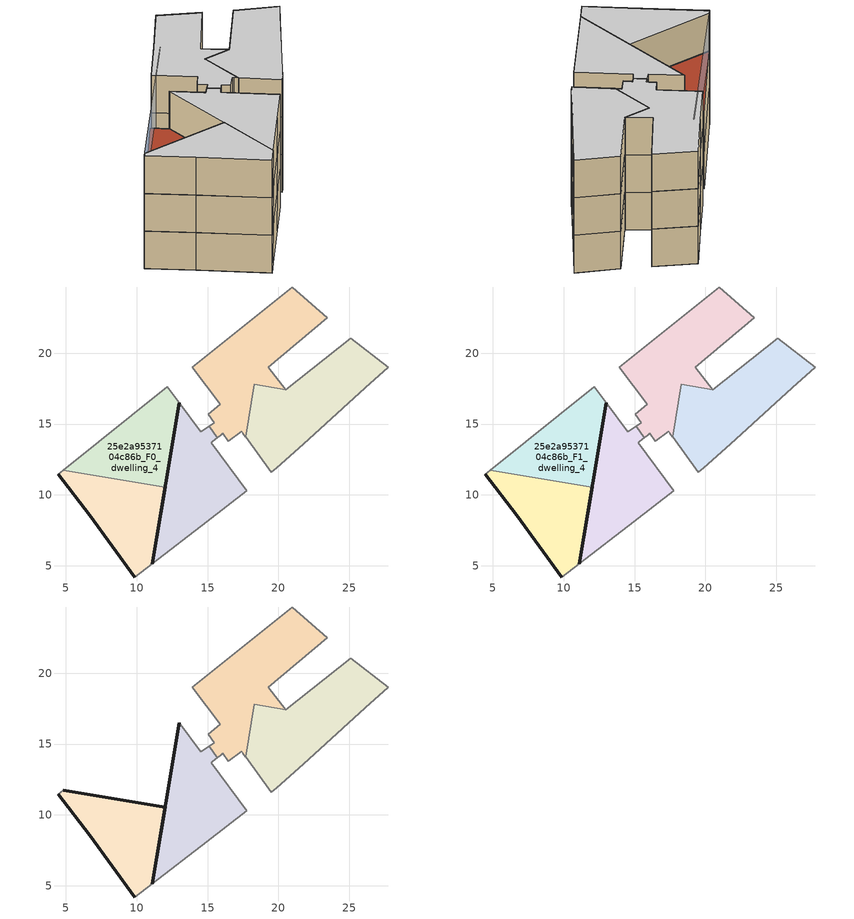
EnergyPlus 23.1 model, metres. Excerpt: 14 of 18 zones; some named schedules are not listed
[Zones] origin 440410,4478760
25e2a9537104c86b_F0_dwelling_0
 floor ground (EU_floor_Construction): 26.12,17.56 27.74,18.99 25.11,21.04 20.51,17.43 18.29,17.8 17.67,14.1 19.48,11.61 19.89,11.93 21.74,13.59 z0
 wall adiabatic (EU_wall_Construction): 20.51,17.43 25.11,21.04 27.74,18.99 26.12,17.56 21.74,13.59 19.89,11.93 19.48,11.61 17.67,14.1 18.29,17.8 z0:3
 wall to 25e2a9537104c86b_F0_dwelling_1 (EU_wall_Construction): 18.29,17.8 20.51,17.43 z0:3
25e2a9537104c86b_F0_dwelling_1
 floor ground (EU_floor_Construction): 20.51,17.43 19.27,19.01 23.45,22.49 20.96,24.67 17.28,21.68 13.92,19.02 15.9,16.4 15.03,15.7 15.47,15.09 15.09,14.84 15.68,14.04 15.91,14.22 16.05,14.33 16.46,13.77 17.4,14.48 17.49,14.36 17.67,14.11 17.67,14.1 17.68,14.12 18.29,17.8 z0
 wall adiabatic (EU_wall_Construction): 15.09,14.84 15.47,15.09 15.03,15.7 15.9,16.4 13.92,19.02 17.28,21.68 20.96,24.67 23.45,22.49 19.27,19.01 20.51,17.43 / 18.29,17.8 17.68,14.12 17.67,14.1 17.67,14.11 17.49,14.36 17.4,14.48 16.46,13.77 16.05,14.33 15.91,14.22 15.68,14.04 z0:3
 wall to 25e2a9537104c86b_F0_dwelling_2 (EU_wall_Construction): 15.68,14.04 15.09,14.84 z0:3
25e2a9537104c86b_F0_dwelling_2
 floor ground (EU_floor_Construction): 14.92,8.09 17.75,10.28 15.24,13.68 15.35,13.78 15.68,14.04 15.09,14.84 14.52,14.44 12.99,16.51 11.09,5.15 z0
 wall outside (EU_wall_Construction): 11.09,5.15 12.99,16.51 z0:3
 wall adiabatic (EU_wall_Construction): 12.99,16.51 14.52,14.44 15.09,14.84 / 15.68,14.04 15.35,13.78 15.24,13.68 17.75,10.28 14.92,8.09 11.09,5.15 z0:3
25e2a9537104c86b_F0_dwelling_3
 floor ground (EU_floor_Construction): 11.09,5.15 11.99,10.52 4.8,11.73 4.46,11.45 6.66,8.56 9.86,4.2 z0
 wall outside (EU_wall_Construction): 9.86,4.2 6.66,8.56 4.46,11.45 / 11.99,10.52 11.09,5.15 z0:3
 wall adiabatic (EU_wall_Construction): 11.09,5.15 9.86,4.2 / 4.46,11.45 4.8,11.73 z0:3
 wall to 25e2a9537104c86b_F0_dwelling_4 (EU_wall_Construction): 4.8,11.73 11.99,10.52 z0:3
25e2a9537104c86b_F0_dwelling_4
 floor ground (EU_floor_Construction): 11.99,10.52 12.99,16.51 12.16,17.63 4.8,11.73 z0
 wall adiabatic (EU_wall_Construction): 4.8,11.73 12.16,17.63 12.99,16.51 11.99,10.52 z0:3
25e2a9537104c86b_F1_dwelling_0
 floor to 25e2a9537104c86b_F0_dwelling_0 (EU_floor_Construction): 26.12,17.56 27.74,18.99 25.11,21.04 20.51,17.43 18.29,17.8 17.67,14.1 19.48,11.61 19.89,11.93 21.74,13.59 z3
 wall adiabatic (EU_wall_Construction): 20.51,17.43 25.11,21.04 27.74,18.99 26.12,17.56 21.74,13.59 19.89,11.93 19.48,11.61 17.67,14.1 18.29,17.8 z3:6
 wall to 25e2a9537104c86b_F1_dwelling_1 (EU_wall_Construction): 18.29,17.8 20.51,17.43 z3:6
25e2a9537104c86b_F1_dwelling_1
 floor to 25e2a9537104c86b_F0_dwelling_1 (EU_floor_Construction): 20.51,17.43 19.27,19.01 23.45,22.49 20.96,24.67 17.28,21.68 13.92,19.02 15.9,16.4 15.03,15.7 15.47,15.09 15.09,14.84 15.68,14.04 15.91,14.22 16.05,14.33 16.46,13.77 17.4,14.48 17.49,14.36 17.67,14.11 17.67,14.1 17.68,14.12 18.29,17.8 z3
 wall adiabatic (EU_wall_Construction): 15.09,14.84 15.47,15.09 15.03,15.7 15.9,16.4 13.92,19.02 17.28,21.68 20.96,24.67 23.45,22.49 19.27,19.01 20.51,17.43 / 18.29,17.8 17.68,14.12 17.67,14.1 17.67,14.11 17.49,14.36 17.4,14.48 16.46,13.77 16.05,14.33 15.91,14.22 15.68,14.04 z3:6
 wall to 25e2a9537104c86b_F1_dwelling_2 (EU_wall_Construction): 15.68,14.04 15.09,14.84 z3:6
25e2a9537104c86b_F1_dwelling_2
 floor to 25e2a9537104c86b_F0_dwelling_2 (EU_floor_Construction): 14.92,8.09 17.75,10.28 15.24,13.68 15.35,13.78 15.68,14.04 15.09,14.84 14.52,14.44 12.99,16.51 11.09,5.15 z3
 wall outside (EU_wall_Construction): 11.09,5.15 12.99,16.51 z3:6
 wall adiabatic (EU_wall_Construction): 12.99,16.51 14.52,14.44 15.09,14.84 / 15.68,14.04 15.35,13.78 15.24,13.68 17.75,10.28 14.92,8.09 11.09,5.15 z3:6
25e2a9537104c86b_F1_dwelling_3
 floor to 25e2a9537104c86b_F0_dwelling_3 (EU_floor_Construction): 11.09,5.15 11.99,10.52 4.8,11.73 4.46,11.45 6.66,8.56 9.86,4.2 z3
 wall outside (EU_wall_Construction): 9.86,4.2 6.66,8.56 4.46,11.45 / 11.99,10.52 11.09,5.15 z3:6
 wall adiabatic (EU_wall_Construction): 11.09,5.15 9.86,4.2 / 4.46,11.45 4.8,11.73 z3:6
 wall to 25e2a9537104c86b_F1_dwelling_4 (EU_wall_Construction): 4.8,11.73 11.99,10.52 z3:6
25e2a9537104c86b_F1_dwelling_4
 floor to 25e2a9537104c86b_F0_dwelling_4 (EU_floor_Construction): 11.99,10.52 12.99,16.51 12.16,17.63 4.8,11.73 z3
 wall adiabatic (EU_wall_Construction): 4.8,11.73 12.16,17.63 12.99,16.51 11.99,10.52 z3:6
 roof outside (EU_roof_Construction): 12.16,17.63 12.99,16.51 11.99,10.52 4.8,11.73 z6
25e2a9537104c86b_F2_dwelling_0
 floor to 25e2a9537104c86b_F1_dwelling_0 (EU_floor_Construction): 26.12,17.56 27.74,18.99 25.11,21.04 20.51,17.43 18.29,17.8 17.67,14.1 19.48,11.61 19.89,11.93 21.74,13.59 z6
 wall adiabatic (EU_wall_Construction): 20.51,17.43 25.11,21.04 27.74,18.99 26.12,17.56 21.74,13.59 19.89,11.93 19.48,11.61 17.67,14.1 18.29,17.8 z6:9
 wall to 25e2a9537104c86b_F2_dwelling_1 (EU_wall_Construction): 18.29,17.8 20.51,17.43 z6:9
 ceiling to 25e2a9537104c86b_F3_dwelling_0 (EU_floor_Construction): 27.74,18.99 26.12,17.56 21.74,13.59 19.89,11.93 19.48,11.61 17.67,14.1 18.29,17.8 20.51,17.43 25.11,21.04 z9
25e2a9537104c86b_F2_dwelling_1
 floor to 25e2a9537104c86b_F1_dwelling_1 (EU_floor_Construction): 20.51,17.43 19.27,19.01 23.45,22.49 20.96,24.67 17.28,21.68 13.92,19.02 15.9,16.4 15.03,15.7 15.47,15.09 15.09,14.84 15.68,14.04 15.91,14.22 16.05,14.33 16.46,13.77 17.4,14.48 17.49,14.36 17.67,14.11 17.67,14.1 17.68,14.12 18.29,17.8 z6
 wall adiabatic (EU_wall_Construction): 15.09,14.84 15.47,15.09 15.03,15.7 15.9,16.4 13.92,19.02 17.28,21.68 20.96,24.67 23.45,22.49 19.27,19.01 20.51,17.43 / 18.29,17.8 17.68,14.12 17.67,14.1 17.67,14.11 17.49,14.36 17.4,14.48 16.46,13.77 16.05,14.33 15.91,14.22 15.68,14.04 z6:9
 wall to 25e2a9537104c86b_F2_dwelling_2 (EU_wall_Construction): 15.68,14.04 15.09,14.84 z6:9
 ceiling to 25e2a9537104c86b_F3_dwelling_1 (EU_floor_Construction): 23.45,22.49 19.27,19.01 20.51,17.43 18.29,17.8 17.68,14.12 17.67,14.1 17.67,14.11 17.49,14.36 17.4,14.48 16.46,13.77 16.05,14.33 15.91,14.22 15.68,14.04 15.09,14.84 15.47,15.09 15.03,15.7 15.9,16.4 13.92,19.02 17.28,21.68 20.96,24.67 z9
25e2a9537104c86b_F2_dwelling_2
 floor to 25e2a9537104c86b_F1_dwelling_2 (EU_floor_Construction): 14.92,8.09 17.75,10.28 15.24,13.68 15.35,13.78 15.68,14.04 15.09,14.84 14.52,14.44 12.99,16.51 11.09,5.15 z6
 wall outside (EU_wall_Construction): 11.09,5.15 12.99,16.51 z6:9
 wall adiabatic (EU_wall_Construction): 12.99,16.51 14.52,14.44 15.09,14.84 / 15.68,14.04 15.35,13.78 15.24,13.68 17.75,10.28 14.92,8.09 11.09,5.15 z6:9
 ceiling to 25e2a9537104c86b_F3_dwelling_2 (EU_floor_Construction): 15.09,14.84 15.68,14.04 15.35,13.78 15.24,13.68 17.75,10.28 14.92,8.09 11.09,5.15 12.99,16.51 14.52,14.44 z9
25e2a9537104c86b_F2_dwelling_3
 floor to 25e2a9537104c86b_F1_dwelling_3 (EU_floor_Construction): 11.09,5.15 11.99,10.52 4.8,11.73 4.46,11.45 6.66,8.56 9.86,4.2 z6
 wall outside (EU_wall_Construction): 9.86,4.2 6.66,8.56 4.46,11.45 / 4.8,11.73 11.99,10.52 11.09,5.15 z6:9
 wall adiabatic (EU_wall_Construction): 11.09,5.15 9.86,4.2 / 4.46,11.45 4.8,11.73 z6:9
 ceiling to 25e2a9537104c86b_F3_dwelling_3 (EU_floor_Construction): 11.99,10.52 11.09,5.15 9.86,4.2 6.66,8.56 4.46,11.45 4.8,11.73 z9
shading: 17.54,21.33 4.46,11.45 z0:9
[Building]
EU S2 Campaign: North Axis=0; Terrain=City; Solar Distribution=FullExterior
[Site:Location]
Madrid: Latitude=40.5; Longitude=-3.5; Time Zone=1; Elevation=609
[SizingPeriod:WeatherFileDays]
AnnualSizingPeriod: Begin Month=1; Begin Day of Month=1; End Month=12; End Day of Month=31; Day of Week for Start Day=Monday; Use Weather File Daylight Saving Period=No; Use Weather File Rain and Snow Indicators=No
[MATERIAL]
EU_InternalMass_Material: Roughness=MediumRough; Thickness=0.1; Conductivity=1; Density=1800; Specific Heat=900; Thermal Absorptance=0.9; Solar Absorptance=0.7; Visible Absorptance=0.7
[MATERIAL:NOMASS] Roughness=MediumRough; Thermal Absorptance=0.9; Solar Absorptance=0.7; Visible Absorptance=0.7
Name | Thermal Resistance
EU_wall_NoMass | 0.419739
EU_roof_NoMass | 0.352165
EU_floor_NoMass | 0.608284
[CONSTRUCTION]
EU_wall_Construction: EU_wall_NoMass
EU_roof_Construction: EU_roof_NoMass
EU_floor_Construction: EU_floor_NoMass
EU_InternalMass_Construction: EU_InternalMass_Material
[ZONE] Type=1; Multiplier=1; Ceiling Height=autocalculate; Floor Area=autocalculate; Part of Total Floor Area=Yes
Name | Volume
25e2a9537104c86b_F0_dwelling_0; 25e2a9537104c86b_F1_dwelling_0; 25e2a9537104c86b_F2_dwelling_0 | 121.723
25e2a9537104c86b_F0_dwelling_1; 25e2a9537104c86b_F1_dwelling_1; 25e2a9537104c86b_F2_dwelling_1 | 121.249
25e2a9537104c86b_F0_dwelling_2; 25e2a9537104c86b_F1_dwelling_2; 25e2a9537104c86b_F2_dwelling_2 | 101.194
25e2a9537104c86b_F0_dwelling_3; 25e2a9537104c86b_F1_dwelling_3; 25e2a9537104c86b_F2_dwelling_3 | 86.0435
25e2a9537104c86b_F0_dwelling_4; 25e2a9537104c86b_F1_dwelling_4 | 86.0369
[INTERNALMASS] Construction=EU_InternalMass_Construction
Name | Zone or ZoneList | Surface Area
25e2a9537104c86b_F0_dwelling_0_EU_InternalMass | 25e2a9537104c86b_F0_dwelling_0 | 40.5731
25e2a9537104c86b_F0_dwelling_1_EU_InternalMass | 25e2a9537104c86b_F0_dwelling_1 | 40.4164
25e2a9537104c86b_F0_dwelling_2_EU_InternalMass | 25e2a9537104c86b_F0_dwelling_2 | 33.7314
25e2a9537104c86b_F0_dwelling_3_EU_InternalMass | 25e2a9537104c86b_F0_dwelling_3 | 28.6813
25e2a9537104c86b_F0_dwelling_4_EU_InternalMass | 25e2a9537104c86b_F0_dwelling_4 | 28.6789
25e2a9537104c86b_F1_dwelling_0_EU_InternalMass | 25e2a9537104c86b_F1_dwelling_0 | 40.5731
25e2a9537104c86b_F1_dwelling_1_EU_InternalMass | 25e2a9537104c86b_F1_dwelling_1 | 40.4164
25e2a9537104c86b_F1_dwelling_2_EU_InternalMass | 25e2a9537104c86b_F1_dwelling_2 | 33.7314
25e2a9537104c86b_F1_dwelling_3_EU_InternalMass | 25e2a9537104c86b_F1_dwelling_3 | 28.6813
25e2a9537104c86b_F1_dwelling_4_EU_InternalMass | 25e2a9537104c86b_F1_dwelling_4 | 28.6789
25e2a9537104c86b_F2_dwelling_0_EU_InternalMass | 25e2a9537104c86b_F2_dwelling_0 | 50.1439
25e2a9537104c86b_F2_dwelling_1_EU_InternalMass | 25e2a9537104c86b_F2_dwelling_1 | 30.796
25e2a9537104c86b_F2_dwelling_2_EU_InternalMass | 25e2a9537104c86b_F2_dwelling_2 | 41.1945
25e2a9537104c86b_F2_dwelling_3_EU_InternalMass | 25e2a9537104c86b_F2_dwelling_3 | 49.9477
[OTHEREQUIPMENT] Fuel Type=Electricity; Design Level Calculation Method=Watts/Area; Power per Zone Floor Area=1; Fraction Latent=0; Fraction Radiant=0; Fraction Lost=0; Carbon Dioxide Generation Rate=0; EndUse Subcategory=EU_Step8_InternalGains
Name | Zone or ZoneList or Space or SpaceList | Schedule
EU_Step8_InternalGain_25e2a9537104c86b_F0_dwelling_0_f000 | 25e2a9537104c86b_F0_dwelling_0 | EU_Step8_GainSchedule_25e2a9537104c86b_F0_dwelling_0_f000
EU_Step8_InternalGain_25e2a9537104c86b_F0_dwelling_1_f000 | 25e2a9537104c86b_F0_dwelling_1 | EU_Step8_GainSchedule_25e2a9537104c86b_F0_dwelling_1_f000
EU_Step8_InternalGain_25e2a9537104c86b_F0_dwelling_2_f000 | 25e2a9537104c86b_F0_dwelling_2 | EU_Step8_GainSchedule_25e2a9537104c86b_F0_dwelling_2_f000
EU_Step8_InternalGain_25e2a9537104c86b_F0_dwelling_3_f000 | 25e2a9537104c86b_F0_dwelling_3 | EU_Step8_GainSchedule_25e2a9537104c86b_F0_dwelling_3_f000
EU_Step8_InternalGain_25e2a9537104c86b_F0_dwelling_4_f000 | 25e2a9537104c86b_F0_dwelling_4 | EU_Step8_GainSchedule_25e2a9537104c86b_F0_dwelling_4_f000
EU_Step8_InternalGain_25e2a9537104c86b_F1_dwelling_0_f000 | 25e2a9537104c86b_F1_dwelling_0 | EU_Step8_GainSchedule_25e2a9537104c86b_F1_dwelling_0_f000
EU_Step8_InternalGain_25e2a9537104c86b_F1_dwelling_1_f000 | 25e2a9537104c86b_F1_dwelling_1 | EU_Step8_GainSchedule_25e2a9537104c86b_F1_dwelling_1_f000
EU_Step8_InternalGain_25e2a9537104c86b_F1_dwelling_2_f000 | 25e2a9537104c86b_F1_dwelling_2 | EU_Step8_GainSchedule_25e2a9537104c86b_F1_dwelling_2_f000
EU_Step8_InternalGain_25e2a9537104c86b_F1_dwelling_3_f000 | 25e2a9537104c86b_F1_dwelling_3 | EU_Step8_GainSchedule_25e2a9537104c86b_F1_dwelling_3_f000
EU_Step8_InternalGain_25e2a9537104c86b_F1_dwelling_4_f000 | 25e2a9537104c86b_F1_dwelling_4 | EU_Step8_GainSchedule_25e2a9537104c86b_F1_dwelling_4_f000
EU_Step8_InternalGain_25e2a9537104c86b_F2_dwelling_0_f000 | 25e2a9537104c86b_F2_dwelling_0 | EU_Step8_GainSchedule_25e2a9537104c86b_F2_dwelling_0_f000
EU_Step8_InternalGain_25e2a9537104c86b_F2_dwelling_1_f000 | 25e2a9537104c86b_F2_dwelling_1 | EU_Step8_GainSchedule_25e2a9537104c86b_F2_dwelling_1_f000
EU_Step8_InternalGain_25e2a9537104c86b_F2_dwelling_2_f000 | 25e2a9537104c86b_F2_dwelling_2 | EU_Step8_GainSchedule_25e2a9537104c86b_F2_dwelling_2_f000
EU_Step8_InternalGain_25e2a9537104c86b_F2_dwelling_3_f000 | 25e2a9537104c86b_F2_dwelling_3 | EU_Step8_GainSchedule_25e2a9537104c86b_F2_dwelling_3_f000
[ZONEVENTILATION:DESIGNFLOWRATE] Schedule=EU_AlwaysOn; Design Flow Rate Calculation Method=AirChanges/Hour; Air Changes per Hour=0.703302; Ventilation Type=Natural; Fan Pressure Rise=0; Fan Total Efficiency=1; Constant Term Coefficient=1; Temperature Term Coefficient=0; Velocity Term Coefficient=0; Velocity Squared Term Coefficient=0; Minimum Indoor Temperature=-100; Maximum Indoor Temperature=100; Delta Temperature=-100; Minimum Outdoor Temperature=-100; Maximum Outdoor Temperature=100; Maximum Wind Speed=40
Name | Zone or ZoneList or Space or SpaceList
EU_ConstantAir_25e2a9537104c86b_F0_dwelling_0 | 25e2a9537104c86b_F0_dwelling_0
EU_ConstantAir_25e2a9537104c86b_F0_dwelling_1 | 25e2a9537104c86b_F0_dwelling_1
EU_ConstantAir_25e2a9537104c86b_F0_dwelling_2 | 25e2a9537104c86b_F0_dwelling_2
EU_ConstantAir_25e2a9537104c86b_F0_dwelling_3 | 25e2a9537104c86b_F0_dwelling_3
EU_ConstantAir_25e2a9537104c86b_F0_dwelling_4 | 25e2a9537104c86b_F0_dwelling_4
EU_ConstantAir_25e2a9537104c86b_F1_dwelling_0 | 25e2a9537104c86b_F1_dwelling_0
EU_ConstantAir_25e2a9537104c86b_F1_dwelling_1 | 25e2a9537104c86b_F1_dwelling_1
EU_ConstantAir_25e2a9537104c86b_F1_dwelling_2 | 25e2a9537104c86b_F1_dwelling_2
EU_ConstantAir_25e2a9537104c86b_F1_dwelling_3 | 25e2a9537104c86b_F1_dwelling_3
EU_ConstantAir_25e2a9537104c86b_F1_dwelling_4 | 25e2a9537104c86b_F1_dwelling_4
EU_ConstantAir_25e2a9537104c86b_F2_dwelling_0 | 25e2a9537104c86b_F2_dwelling_0
EU_ConstantAir_25e2a9537104c86b_F2_dwelling_1 | 25e2a9537104c86b_F2_dwelling_1
EU_ConstantAir_25e2a9537104c86b_F2_dwelling_2 | 25e2a9537104c86b_F2_dwelling_2
EU_ConstantAir_25e2a9537104c86b_F2_dwelling_3 | 25e2a9537104c86b_F2_dwelling_3
[HVACTEMPLATE:THERMOSTAT] Constant Heating Setpoint=20; Constant Cooling Setpoint=50
EU_HeatOnly_25e2a9537104c86b_F0_dwelling_0; EU_HeatOnly_25e2a9537104c86b_F0_dwelling_1; EU_HeatOnly_25e2a9537104c86b_F0_dwelling_2; EU_HeatOnly_25e2a9537104c86b_F0_dwelling_3; EU_HeatOnly_25e2a9537104c86b_F0_dwelling_4; EU_HeatOnly_25e2a9537104c86b_F1_dwelling_0; EU_HeatOnly_25e2a9537104c86b_F1_dwelling_1; EU_HeatOnly_25e2a9537104c86b_F1_dwelling_2; EU_HeatOnly_25e2a9537104c86b_F1_dwelling_3; EU_HeatOnly_25e2a9537104c86b_F1_dwelling_4; EU_HeatOnly_25e2a9537104c86b_F2_dwelling_0; EU_HeatOnly_25e2a9537104c86b_F2_dwelling_1; EU_HeatOnly_25e2a9537104c86b_F2_dwelling_2; EU_HeatOnly_25e2a9537104c86b_F2_dwelling_3; EU_HeatOnly_25e2a9537104c86b_F3_dwelling_0; EU_HeatOnly_25e2a9537104c86b_F3_dwelling_1; EU_HeatOnly_25e2a9537104c86b_F3_dwelling_2; EU_HeatOnly_25e2a9537104c86b_F3_dwelling_3
[HVACTEMPLATE:ZONE:IDEALLOADSAIRSYSTEM] System Availability Schedule=EU_AlwaysOn; Maximum Heating Supply Air Temperature=50; Minimum Cooling Supply Air Temperature=13; Maximum Heating Supply Air Humidity Ratio=0.0156; Minimum Cooling Supply Air Humidity Ratio=0.0077; Heating Limit=NoLimit; Cooling Limit=NoLimit; Heating Availability Schedule=EU_AlwaysOn; Cooling Availability Schedule=EU_CoolingOff; Dehumidification Control Type=ConstantSensibleHeatRatio; Cooling Sensible Heat Ratio=0.7; Dehumidification Setpoint=60; Humidification Control Type=None; Humidification Setpoint=30; Outdoor Air Method=None; Outdoor Air Flow Rate per Person=0.00944; Outdoor Air Flow Rate per Zone Floor Area=0; Outdoor Air Flow Rate per Zone=0; Demand Controlled Ventilation Type=None; Outdoor Air Economizer Type=NoEconomizer; Heat Recovery Type=None; Sensible Heat Recovery Effectiveness=0.7; Latent Heat Recovery Effectiveness=0.65
Name | Template Thermostat
25e2a9537104c86b_F0_dwelling_0 | EU_HeatOnly_25e2a9537104c86b_F0_dwelling_0
25e2a9537104c86b_F0_dwelling_1 | EU_HeatOnly_25e2a9537104c86b_F0_dwelling_1
25e2a9537104c86b_F0_dwelling_2 | EU_HeatOnly_25e2a9537104c86b_F0_dwelling_2
25e2a9537104c86b_F0_dwelling_3 | EU_HeatOnly_25e2a9537104c86b_F0_dwelling_3
25e2a9537104c86b_F0_dwelling_4 | EU_HeatOnly_25e2a9537104c86b_F0_dwelling_4
25e2a9537104c86b_F1_dwelling_0 | EU_HeatOnly_25e2a9537104c86b_F1_dwelling_0
25e2a9537104c86b_F1_dwelling_1 | EU_HeatOnly_25e2a9537104c86b_F1_dwelling_1
25e2a9537104c86b_F1_dwelling_2 | EU_HeatOnly_25e2a9537104c86b_F1_dwelling_2
25e2a9537104c86b_F1_dwelling_3 | EU_HeatOnly_25e2a9537104c86b_F1_dwelling_3
25e2a9537104c86b_F1_dwelling_4 | EU_HeatOnly_25e2a9537104c86b_F1_dwelling_4
25e2a9537104c86b_F2_dwelling_0 | EU_HeatOnly_25e2a9537104c86b_F2_dwelling_0
25e2a9537104c86b_F2_dwelling_1 | EU_HeatOnly_25e2a9537104c86b_F2_dwelling_1
25e2a9537104c86b_F2_dwelling_2 | EU_HeatOnly_25e2a9537104c86b_F2_dwelling_2
25e2a9537104c86b_F2_dwelling_3 | EU_HeatOnly_25e2a9537104c86b_F2_dwelling_3
[SIZING:ZONE] Zone Cooling Design Supply Air Temperature Input Method=SupplyAirTemperature; Zone Cooling Design Supply Air Temperature=13; Zone Heating Design Supply Air Temperature Input Method=SupplyAirTemperature; Zone Heating Design Supply Air Temperature=50; Zone Cooling Design Supply Air Humidity Ratio=0.008; Zone Heating Design Supply Air Humidity Ratio=0.008; Cooling Design Air Flow Method=DesignDay; Cooling Design Air Flow Rate=0; Cooling Minimum Air Flow per Zone Floor Area=0.000762; Cooling Minimum Air Flow=0; Cooling Minimum Air Flow Fraction=0.2; Heating Design Air Flow Method=DesignDay; Heating Design Air Flow Rate=0; Heating Maximum Air Flow per Zone Floor Area=0.002032; Heating Maximum Air Flow=0.141576; Heating Maximum Air Flow Fraction=0.3; Account for Dedicated Outdoor Air System=No; Dedicated Outdoor Air System Control Strategy=NeutralSupplyAir; Dedicated Outdoor Air Low Setpoint Temperature for Design=autosize; Dedicated Outdoor Air High Setpoint Temperature for Design=autosize; Zone Load Sizing Method=Sensible Load Only No Latent Load; Zone Latent Cooling Design Supply Air Humidity Ratio Input Method=HumidityRatioDifference; Zone Cooling Design Supply Air Humidity Ratio Difference=0.005; Zone Latent Heating Design Supply Air Humidity Ratio Input Method=HumidityRatioDifference; Zone Humidification Design Supply Air Humidity Ratio Difference=0.005
25e2a9537104c86b_F0_dwelling_0; 25e2a9537104c86b_F0_dwelling_1; 25e2a9537104c86b_F0_dwelling_2; 25e2a9537104c86b_F0_dwelling_3; 25e2a9537104c86b_F0_dwelling_4; 25e2a9537104c86b_F1_dwelling_0; 25e2a9537104c86b_F1_dwelling_1; 25e2a9537104c86b_F1_dwelling_2; 25e2a9537104c86b_F1_dwelling_3; 25e2a9537104c86b_F1_dwelling_4; 25e2a9537104c86b_F2_dwelling_0; 25e2a9537104c86b_F2_dwelling_1; 25e2a9537104c86b_F2_dwelling_2; 25e2a9537104c86b_F2_dwelling_3
